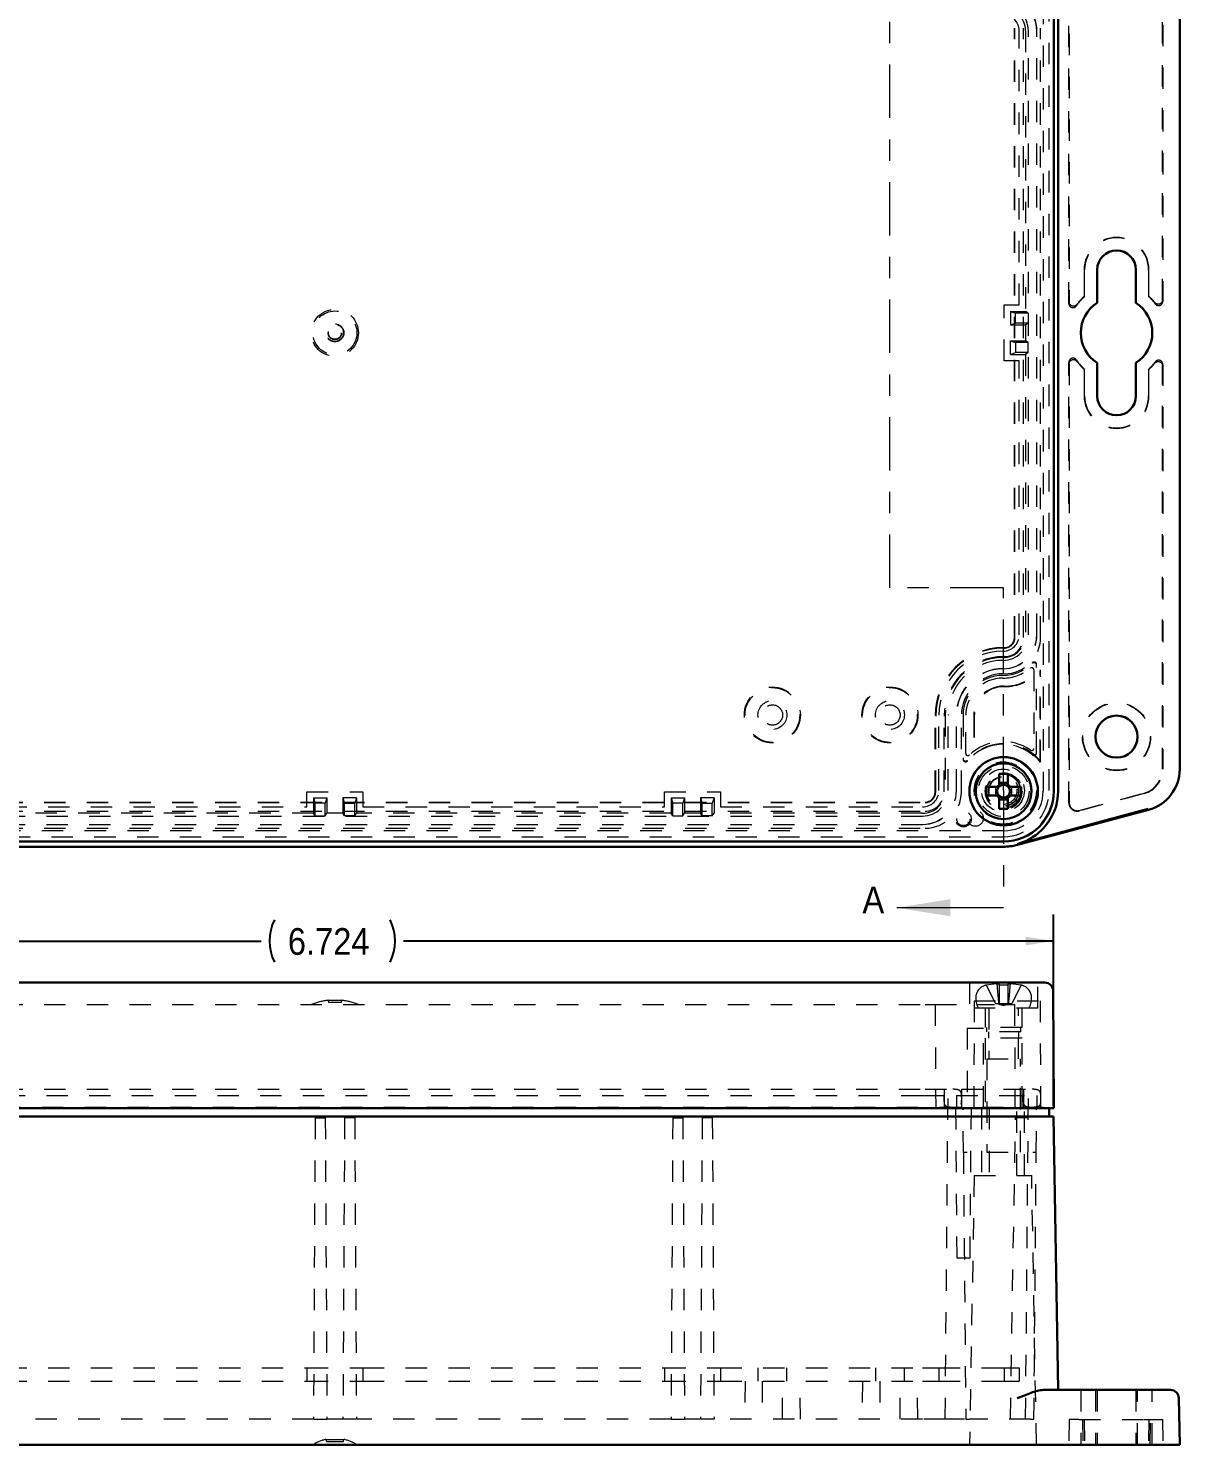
# Model space of a CAD drawing. Header units: inches. Extents: x 0.3 to 21.8, y 0.2 to 16.9.
# Drawn here: x 5.67 to 11.06, y 5.83 to 12.46 of the extents above; entities that cross this region are included whole.
import ezdxf

# ---------------------------------------------------------------- set-up
doc = ezdxf.new("R2010")
doc.units = ezdxf.units.IN
doc.header["$MEASUREMENT"] = 0
for name, pattern in [('SLD-Dashed', [0.075, 0.05, -0.025]), ('SLD-Solid', [0]), ('SLD-Thin-Thick-Chain', [0.4, 0.25, -0.05, 0.05, -0.05])]:
    doc.linetypes.add(name, pattern=pattern)
doc.layers.add('SLD-0', color=7, linetype='SLD-Solid')
doc.styles.add('SLDTEXTSTYLE1', font='GOTHIC.TTF', dxfattribs={"width": 0.913})
doc.dimstyles.new('SLDDIMSTYLE0', dxfattribs={"dimtxt": 0.125, "dimasz": 0.13, "dimexe": 0, "dimexo": 0.0625, "dimgap": 0.03125, "dimtad": 0, "dimtih": 1, "dimtoh": 1, "dimdec": 3, "dimrnd": 1e-09, "dimzin": 12, "dimdsep": 46, "dimtxsty": 'SLDTEXTSTYLE1', "dimsah": 1, "dimcen": 0.09, "dimadec": 0, "dimazin": 3, "dimtfac": 1, "dimtdec": 3, "dimtofl": 0, "dimtmove": 0, "dimatfit": 3, "dimfxl": 0, "dimfrac": 2, "dimtolj": 1, "dimtzin": 12, "dimarcsym": 0})

# ---------------------------------------------------------------- blocks, each defined once
blk = doc.blocks.new('*D14')
at = {"layer": 'SLD-0'}
for p, q in [((3.7437, 7.4176), (3.7437, 8.3144)), ((10.4677, 7.4176), (10.4677, 8.3144)), ((3.7437, 8.1894), (6.7605, 8.1894)), ((10.4677, 8.1894), (7.4261, 8.1894))]:
    blk.add_line(p, q, dxfattribs=at)
for centre, start, end in [((7.0214, 8.1894), 153.43495, 206.56505), ((7.1653, 8.1894), 333.43495, 26.56505)]:
    blk.add_arc(centre, 0.2217, start, end, dxfattribs=at)
for points in [[(3.7437, 8.1894), (3.8737, 8.1694), (3.8737, 8.2094)], [(10.4677, 8.1894), (10.3377, 8.2094), (10.3377, 8.1694)]]:
    blk.add_solid(points, dxfattribs=at)
at = {"layer": 'SLD-0', "insert": (6.8855, 8.2499), "char_height": 0.125, "attachment_point": 1, "style": 'SLDTEXTSTYLE1'}
blk.add_mtext('6.724', dxfattribs=at)

msp = doc.modelspace()

# ---------------------------------------------------------------- linework, layer by layer
at = {"color": 7, "linetype": 'SLD-Dashed', "lineweight": 0}
for p, q in [((10.5395, 11.1739), (10.5395, 13.2352)), ((10.5416, 13.2352), (10.5416, 11.1805)), ((10.4197, 13.1815), (10.4197, 8.8905)), ((10.448, 8.8937), (10.448, 13.1783)), ((10.4677, 8.8937), (10.4677, 13.1783)), ((10.9775, 11.1897), (10.9775, 13.078)), ((10.9795, 13.078), (10.9795, 11.1836)), ((10.2853, 9.6105), (10.2853, 12.4615)), ((10.2877, 9.6105), (10.2877, 12.4615)), ((10.3077, 11.1668), (10.3077, 12.4498)), ((10.3277, 9.6105), (10.3277, 12.4615)), ((10.3374, 12.4498), (10.3374, 11.1366)), ((10.3506, 9.6222), (10.3506, 12.4498)), ((10.3895, 9.6222), (10.3895, 12.4498)), ((10.3901, 9.6222), (10.3901, 12.4498)), ((10.4077, 9.6105), (10.4077, 12.4615)), ((10.6113, 11.3313), (10.6113, 11.2068)), ((10.6134, 11.2059), (10.6134, 11.3313)), ((10.9126, 11.3313), (10.9126, 11.2059)), ((10.9147, 11.2068), (10.9147, 11.3313)), ((10.6113, 11.2068), (10.6134, 11.2059)), ((10.9147, 11.2068), (10.9126, 11.2059)), ((10.2378, 11.1668), (10.3077, 11.1668)), ((10.2378, 10.9051), (10.2378, 11.1668)), ((10.266, 11.1366), (10.2906, 11.1285)), ((10.266, 11.1366), (10.3374, 11.1366)), ((10.266, 11.1366), (10.266, 11.0731)), ((10.266, 11.0731), (10.2906, 11.0813)), ((10.266, 11.0731), (10.3374, 11.0731)), ((10.2906, 11.0813), (10.2906, 11.1285)), ((10.3497, 11.1285), (10.2906, 11.1285)), ((10.3497, 11.0813), (10.2906, 11.0813)), ((10.3497, 11.1285), (10.3374, 11.1366)), ((10.3497, 11.0813), (10.3374, 11.0731)), ((10.3374, 11.0731), (10.3374, 10.9988)), ((10.3497, 11.1285), (10.3497, 11.0813)), ((10.266, 10.9988), (10.2906, 10.9907)), ((10.266, 10.9988), (10.3374, 10.9988)), ((10.266, 10.9353), (10.266, 10.9988)), ((10.266, 10.9353), (10.2906, 10.9435)), ((10.2906, 10.9907), (10.2906, 10.9435)), ((10.3497, 10.9907), (10.2906, 10.9907)), ((10.3497, 10.9435), (10.2906, 10.9435)), ((10.3497, 10.9907), (10.3374, 10.9988)), ((10.3497, 10.9435), (10.3374, 10.9353)), ((10.3497, 10.9435), (10.3497, 10.9907)), ((10.3077, 10.9051), (10.2378, 10.9051)), ((10.266, 10.9353), (10.3374, 10.9353)), ((10.3077, 9.6222), (10.3077, 10.9051)), ((10.3374, 10.9353), (10.3374, 9.6222)), ((10.5395, 8.8368), (10.5395, 10.8981)), ((10.5416, 10.8915), (10.5416, 8.8368)), ((10.9775, 8.994), (10.9775, 10.8823)), ((10.9795, 10.8883), (10.9795, 8.994)), ((10.6113, 10.8652), (10.6134, 10.8661)), ((10.6113, 10.8652), (10.6113, 10.7407)), ((10.6134, 10.7407), (10.6134, 10.8661)), ((10.9147, 10.8652), (10.9126, 10.8661)), ((10.9126, 10.8661), (10.9126, 10.7407)), ((10.9147, 10.7407), (10.9147, 10.8652)), ((10.2347, 9.5629), (10.2377, 9.5629)), ((10.2347, 9.5605), (10.2377, 9.5605)), ((10.2347, 9.5205), (10.2343, 9.5205)), ((10.2347, 9.5205), (10.2377, 9.5205)), ((10.2381, 9.5205), (10.2377, 9.5205)), ((10.389, 9.0695), (10.389, 9.4836)), ((10.2343, 9.4405), (10.2347, 9.4405)), ((10.2347, 9.4405), (10.2377, 9.4405)), ((10.2377, 9.4405), (10.2381, 9.4405)), ((10.3763, 9.4586), (10.3763, 9.0913)), ((10.4052, 9.4521), (10.4077, 9.4585)), ((10.4052, 9.0335), (10.4052, 9.4521)), ((10.4077, 9.0264), (10.4077, 9.4585)), ((10.2377, 9.3825), (10.2347, 9.3825)), ((10.2377, 9.38), (10.2347, 9.38)), ((9.9143, 8.8875), (9.9143, 9.2425)), ((9.9167, 8.8875), (9.9167, 9.2425)), ((9.9317, 8.8937), (9.9317, 9.2462)), ((9.9567, 8.8875), (9.9567, 9.2425)), ((9.9614, 9.2462), (9.9614, 8.8937)), ((9.9746, 8.8937), (9.9746, 9.2462)), ((10.0135, 8.8937), (10.0135, 9.2462)), ((10.0141, 8.8937), (10.0141, 9.2462)), ((10.0367, 8.8875), (10.0367, 9.2425)), ((10.0447, 9.2462), (10.0447, 9.0404)), ((10.0574, 9.0678), (10.0574, 9.2462)), ((10.0947, 9.2425), (10.0947, 9.0602)), ((10.0972, 9.2425), (10.0972, 9.0655)), ((10.0972, 9.0655), (10.0947, 9.0602)), ((10.4052, 9.0335), (10.4077, 9.0264)), ((6.9748, 8.8873), (7.2366, 8.8873)), ((6.9748, 8.8175), (6.9748, 8.8873)), ((7.2366, 8.8873), (7.2366, 8.8175)), ((8.6481, 8.8175), (8.6481, 8.8873)), ((8.6481, 8.8873), (8.9098, 8.8873)), ((8.9098, 8.8873), (8.9098, 8.8175)), ((10.196, 8.9108), (10.196, 8.8702)), ((10.255, 8.9243), (10.255, 8.9292)), ((10.2734, 8.8702), (10.2734, 8.9108)), ((4.3447, 8.8399), (9.8667, 8.8399)), ((4.3447, 8.8375), (9.8667, 8.8375)), ((5.5634, 8.8175), (6.9748, 8.8175)), ((7.0051, 8.8592), (7.0132, 8.8346)), ((7.0051, 8.8592), (7.0686, 8.8592)), ((7.0051, 8.8592), (7.0051, 8.7878)), ((7.0604, 8.8346), (7.0132, 8.8346)), ((7.0132, 8.7755), (7.0132, 8.8346)), ((7.0686, 8.8592), (7.0604, 8.8346)), ((7.0604, 8.7755), (7.0604, 8.8346)), ((7.0686, 8.8592), (7.0686, 8.7878)), ((7.1429, 8.8592), (7.151, 8.8346)), ((7.2064, 8.8592), (7.1429, 8.8592)), ((7.1429, 8.8592), (7.1429, 8.7878)), ((7.151, 8.7755), (7.151, 8.8346)), ((7.151, 8.8346), (7.1982, 8.8346)), ((7.2064, 8.8592), (7.1982, 8.8346)), ((7.1982, 8.7755), (7.1982, 8.8346)), ((7.2064, 8.8592), (7.2064, 8.7878)), ((7.2366, 8.8175), (8.6481, 8.8175)), ((8.6783, 8.8592), (8.6864, 8.8346)), ((8.6783, 8.8592), (8.7418, 8.8592)), ((8.6783, 8.8592), (8.6783, 8.7878)), ((8.7337, 8.8346), (8.6864, 8.8346)), ((8.6864, 8.7755), (8.6864, 8.8346)), ((8.7418, 8.8592), (8.7337, 8.8346)), ((8.7337, 8.7755), (8.7337, 8.8346)), ((8.7418, 8.8592), (8.7418, 8.7878)), ((8.8161, 8.8592), (8.8161, 8.7878)), ((8.8161, 8.8592), (8.8242, 8.8346)), ((8.8796, 8.8592), (8.8161, 8.8592)), ((8.8242, 8.7755), (8.8242, 8.8346)), ((8.8242, 8.8346), (8.8715, 8.8346)), ((8.8796, 8.8592), (8.8715, 8.8346)), ((8.8715, 8.7755), (8.8715, 8.8346)), ((8.8796, 8.8592), (8.8796, 8.7878)), ((8.9098, 8.8175), (9.8555, 8.8175)), ((10.2144, 8.8567), (10.2144, 8.8518)), ((10.5885, 8.8007), (10.8914, 8.8819)), ((10.892, 8.8799), (10.5891, 8.7987)), ((4.3447, 8.7975), (9.8667, 8.7975)), ((4.3559, 8.7746), (9.8555, 8.7746)), ((7.0051, 8.7878), (5.5331, 8.7878)), ((7.0132, 8.7755), (7.0051, 8.7878)), ((7.0132, 8.7755), (7.0604, 8.7755)), ((7.0604, 8.7755), (7.0686, 8.7878)), ((7.1429, 8.7878), (7.0686, 8.7878)), ((7.151, 8.7755), (7.1429, 8.7878)), ((7.1982, 8.7755), (7.151, 8.7755)), ((7.1982, 8.7755), (7.2064, 8.7878)), ((8.6783, 8.7878), (7.2064, 8.7878)), ((8.6864, 8.7755), (8.6783, 8.7878)), ((8.6864, 8.7755), (8.7337, 8.7755)), ((8.7337, 8.7755), (8.7418, 8.7878)), ((8.8161, 8.7878), (8.7418, 8.7878)), ((8.8242, 8.7755), (8.8161, 8.7878)), ((8.8715, 8.7755), (8.8242, 8.7755)), ((8.8715, 8.7755), (8.8796, 8.7878)), ((9.8555, 8.7878), (8.8796, 8.7878)), ((10.2347, 8.7055), (3.9767, 8.7055)), ((4.3447, 8.7175), (9.8667, 8.7175)), ((4.3559, 8.7357), (9.8555, 8.7357)), ((4.3559, 8.7351), (9.8555, 8.7351)), ((3.9799, 8.6772), (10.2315, 8.6772)), ((3.9799, 8.6575), (10.2315, 8.6575)), ((10.0747, 7.9949), (10.0747, 7.8749)), ((10.201, 7.9891), (10.1533, 7.9827)), ((10.1533, 7.9827), (10.196, 7.897)), ((10.201, 7.9891), (10.2144, 7.9891)), ((10.2144, 7.9827), (10.2144, 7.9891)), ((10.255, 7.9827), (10.2144, 7.9827)), ((10.2144, 7.9827), (10.2144, 7.897)), ((10.255, 7.9891), (10.255, 7.9827)), ((10.255, 7.9891), (10.2685, 7.9891)), ((10.255, 7.9827), (10.255, 7.897)), ((10.3162, 7.9827), (10.2685, 7.9891)), ((10.3162, 7.9827), (10.2734, 7.897)), ((10.3947, 7.8749), (10.3947, 7.9949)), ((4.3447, 7.8919), (9.8667, 7.8919)), ((7.1375, 7.9119), (7.0739, 7.9119)), ((7.0739, 7.9119), (7.0757, 7.9019)), ((7.1357, 7.9019), (7.0757, 7.9019)), ((7.1357, 7.9019), (7.1375, 7.9119)), ((9.8667, 7.8919), (9.9143, 7.8919)), ((9.9143, 7.8919), (9.9167, 7.4109)), ((9.9143, 7.8919), (10.1919, 7.8919)), ((10.0972, 7.9099), (10.0947, 7.4109)), ((10.0972, 7.9099), (10.4052, 7.9099)), ((10.196, 7.897), (10.2126, 7.897)), ((10.2047, 7.897), (10.2347, 7.8872)), ((10.2144, 7.897), (10.255, 7.897)), ((10.2166, 7.8919), (10.2347, 7.8919)), ((10.2347, 7.8872), (10.2647, 7.897)), ((10.2347, 7.8919), (10.2377, 7.8919)), ((10.2377, 7.8919), (10.2853, 7.8919)), ((10.2568, 7.897), (10.2734, 7.897)), ((10.2853, 7.8919), (10.2877, 7.4109)), ((10.4052, 7.9099), (10.4077, 7.4109)), ((10.3947, 7.8749), (10.0747, 7.8749)), ((10.1487, 7.8749), (10.1487, 7.7849)), ((10.1658, 7.8749), (10.1658, 7.6387)), ((10.3036, 7.6387), (10.3036, 7.8749)), ((10.3207, 7.7849), (10.3207, 7.8749)), ((10.0647, 7.7819), (10.1397, 7.7819)), ((10.0647, 7.7819), (10.0647, 7.4109)), ((10.1397, 7.4109), (10.1397, 7.7819)), ((10.3207, 7.7849), (10.1487, 7.7849)), ((10.1547, 7.7849), (10.1547, 7.7649)), ((10.3147, 7.7649), (10.1547, 7.7649)), ((10.1637, 7.7649), (10.1637, 7.7349)), ((10.3057, 7.7349), (10.3057, 7.7649)), ((10.3147, 7.7649), (10.3147, 7.7849)), ((10.3207, 7.7349), (10.1487, 7.7349)), ((10.1487, 7.7349), (10.1487, 7.4109)), ((10.3207, 7.4109), (10.3207, 7.7349)), ((10.156, 7.6387), (10.3135, 7.6387)), ((10.156, 7.6387), (10.156, 7.2017)), ((10.3135, 7.2017), (10.3135, 7.6387)), ((4.3447, 7.4969), (9.8667, 7.4969)), ((9.8667, 7.4969), (10.0367, 7.4969)), ((9.9567, 7.4969), (9.9567, 7.4109)), ((10.0367, 7.4969), (10.0367, 7.4109)), ((10.0367, 7.4969), (10.2347, 7.4969)), ((10.2347, 7.4969), (10.2377, 7.4969)), ((10.2377, 7.4969), (10.4077, 7.4969)), ((10.3277, 7.4969), (10.3277, 7.4109)), ((10.4077, 7.4969), (10.4077, 7.4109)), ((4.3559, 7.466), (9.8555, 7.466)), ((9.8555, 7.466), (10.0135, 7.466)), ((9.9614, 5.9521), (9.9746, 7.466)), ((10.0135, 7.466), (10.0141, 7.4069)), ((10.0135, 7.466), (10.2315, 7.466)), ((10.2315, 7.466), (10.3895, 7.466)), ((10.3374, 5.9521), (10.3506, 7.466)), ((10.3895, 7.466), (10.3901, 7.4069)), ((10.2347, 7.4109), (3.9767, 7.4109)), ((7.0132, 7.3617), (7.0051, 5.9521)), ((7.0132, 7.3617), (7.0604, 7.3617)), ((7.0604, 7.3617), (7.0686, 5.9521)), ((7.151, 7.3617), (7.1429, 5.9521)), ((7.1982, 7.3617), (7.151, 7.3617)), ((7.1982, 7.3617), (7.2064, 5.9521)), ((8.6864, 7.3617), (8.6783, 5.9521)), ((8.6864, 7.3617), (8.7337, 7.3617)), ((8.7337, 7.3617), (8.7418, 5.9521)), ((8.8242, 7.3617), (8.8161, 5.9521)), ((8.8715, 7.3617), (8.8242, 7.3617)), ((8.8715, 7.3617), (8.8796, 5.9521)), ((10.0095, 7.4069), (10.0156, 6.7069)), ((10.0465, 7.1994), (10.0447, 7.4069)), ((10.0774, 6.7069), (10.0835, 7.4069)), ((10.1315, 7.4069), (10.1315, 7.0919)), ((10.1315, 7.4069), (10.1315, 7.0919)), ((10.1665, 7.4069), (10.1665, 7.0919)), ((10.4197, 7.4109), (10.2347, 7.4109)), ((10.266, 5.9521), (10.2906, 7.3617)), ((10.3497, 7.3617), (10.2906, 7.3617)), ((10.2965, 7.0919), (10.2965, 7.4069)), ((10.3315, 7.0919), (10.3315, 7.4069)), ((10.3315, 7.0919), (10.3315, 7.4069)), ((10.3872, 7.1994), (10.389, 7.4069)), ((10.4197, 7.4109), (10.4197, 7.4069)), ((10.156, 7.2017), (10.3135, 7.2017)), ((10.097, 7.0919), (10.075, 5.8321)), ((10.097, 7.0919), (10.366, 7.0919)), ((10.388, 5.8321), (10.366, 7.0919)), ((10.0156, 6.7069), (10.0774, 6.7069)), ((5.5634, 6.1916), (6.9748, 6.1916)), ((6.9748, 6.1916), (6.9748, 6.1291)), ((6.9748, 6.1916), (7.2366, 6.1916)), ((7.2366, 6.1916), (7.2366, 6.1291)), ((7.2366, 6.1916), (8.6481, 6.1916)), ((8.6481, 6.1916), (8.6481, 6.1291)), ((8.6481, 6.1916), (8.9098, 6.1916)), ((8.9098, 6.1916), (8.9098, 6.1291)), ((8.9098, 6.1916), (9.8555, 6.1916)), ((9.0852, 6.1916), (9.0852, 6.1291)), ((9.2202, 6.1291), (9.2202, 6.1916)), ((9.6352, 6.1916), (9.6352, 6.1291)), ((9.7702, 6.1291), (9.7702, 6.1916)), ((9.8555, 6.1916), (9.9317, 6.1916)), ((9.9317, 6.1916), (9.9317, 6.1291)), ((9.9317, 6.1916), (10.2315, 6.1916)), ((10.2315, 6.1916), (10.3077, 6.1916)), ((10.2378, 6.1916), (10.2378, 6.1291)), ((10.3077, 6.1916), (10.3077, 6.1291)), ((5.5634, 6.1291), (6.9748, 6.1291)), ((6.9748, 6.1291), (7.2366, 6.1291)), ((7.2366, 6.1291), (8.6481, 6.1291)), ((8.6481, 6.1291), (8.9098, 6.1291)), ((8.9098, 6.1291), (9.8555, 6.1291)), ((9.0248, 6.1291), (9.0217, 5.9521)), ((9.1052, 6.1291), (9.1052, 5.9521)), ((9.2002, 5.9521), (9.2002, 6.1291)), ((9.2838, 5.9521), (9.2807, 6.1291)), ((9.5748, 6.1291), (9.5717, 5.9521)), ((9.6552, 6.1291), (9.6552, 5.9521)), ((9.7502, 5.9521), (9.7502, 6.1291)), ((9.8338, 5.9521), (9.8307, 6.1291)), ((9.8555, 6.1291), (9.9317, 6.1291)), ((9.9317, 6.1291), (10.2315, 6.1291)), ((10.2315, 6.1291), (10.3077, 6.1291)), ((10.5957, 6.0881), (10.5957, 5.8321)), ((10.6646, 6.0881), (10.6646, 5.8321)), ((10.6724, 6.0881), (10.6724, 5.8321)), ((10.8535, 6.0881), (10.8535, 5.8321)), ((10.8614, 5.8321), (10.8614, 6.0881)), ((10.9303, 5.8321), (10.9303, 6.0881)), ((7.0051, 5.9521), (5.5331, 5.9521)), ((7.0051, 5.9521), (7.0686, 5.9521)), ((7.1429, 5.9521), (7.0686, 5.9521)), ((7.2064, 5.9521), (7.1429, 5.9521)), ((8.6783, 5.9521), (7.2064, 5.9521)), ((8.6783, 5.9521), (8.7418, 5.9521)), ((8.8161, 5.9521), (8.7418, 5.9521)), ((8.8796, 5.9521), (8.8161, 5.9521)), ((9.8555, 5.9521), (8.8796, 5.9521)), ((9.9614, 5.9521), (9.8555, 5.9521)), ((10.0516, 5.9521), (9.9614, 5.9521)), ((10.3606, 5.9521), (10.0743, 5.9521)), ((10.5416, 5.9503), (10.5395, 5.8321)), ((10.5885, 5.9503), (10.5416, 5.9503)), ((10.5885, 5.9503), (10.8914, 5.9503)), ((10.6034, 5.9503), (10.6055, 5.8321)), ((10.6113, 5.9503), (10.6134, 5.8321)), ((10.8914, 5.9503), (10.9775, 5.9503)), ((10.9147, 5.9503), (10.9126, 5.8321)), ((10.9205, 5.8321), (10.9225, 5.9503)), ((10.9775, 5.9503), (10.9795, 5.8321)), ((7.0639, 5.857), (7.1475, 5.857)), ((7.0639, 5.857), (7.0657, 5.847)), ((7.0657, 5.847), (7.1457, 5.847)), ((7.1457, 5.847), (7.1475, 5.857))]:
    msp.add_line(p, q, dxfattribs=at)
at = {"color": 7, "linetype": 'SLD-Solid', "lineweight": 30}
for p, q in [((10.4697, 8.8905), (10.4697, 13.1815)), ((10.49, 8.8937), (10.49, 13.1783)), ((11.0583, 13.078), (11.0583, 8.994)), ((10.6724, 11.3313), (10.6724, 11.1767)), ((10.8535, 11.1767), (10.8535, 11.3313)), ((10.6724, 10.8953), (10.6724, 10.7407)), ((10.8535, 10.7407), (10.8535, 10.8953)), ((10.2144, 8.9719), (10.255, 8.9719)), ((10.2144, 8.9242), (10.2144, 8.9719)), ((10.255, 8.9719), (10.255, 8.9242)), ((10.1533, 8.9108), (10.201, 8.9108)), ((10.1533, 8.8702), (10.1533, 8.9108)), ((10.2044, 8.9108), (10.201, 8.9108)), ((10.255, 8.9292), (10.2144, 8.9292)), ((10.2144, 8.9242), (10.2144, 8.9208)), ((10.255, 8.9208), (10.255, 8.9242)), ((10.2685, 8.9108), (10.265, 8.9108)), ((10.2685, 8.9108), (10.3162, 8.9108)), ((10.3162, 8.9108), (10.3162, 8.8702)), ((10.201, 8.8702), (10.1533, 8.8702)), ((10.201, 8.8702), (10.2044, 8.8702)), ((10.2144, 8.8602), (10.2144, 8.8567)), ((10.2144, 8.809), (10.2144, 8.8567)), ((10.2144, 8.8518), (10.255, 8.8518)), ((10.255, 8.8567), (10.255, 8.8602)), ((10.255, 8.8567), (10.255, 8.809)), ((10.265, 8.8702), (10.2685, 8.8702)), ((10.3162, 8.8702), (10.2685, 8.8702)), ((10.255, 8.809), (10.2144, 8.809)), ((10.9114, 8.8075), (10.2986, 8.6433)), ((10.9124, 8.8038), (10.2996, 8.6396)), ((3.9767, 8.6555), (10.2347, 8.6555)), ((3.9799, 8.6307), (10.2315, 8.6307)), ((3.9767, 7.9949), (10.2347, 7.9949)), ((10.2347, 7.9949), (10.4269, 7.9949)), ((10.4669, 7.9552), (10.4697, 7.4069)), ((3.9767, 7.4069), (10.2347, 7.4069)), ((3.9799, 7.3676), (10.2315, 7.3676)), ((10.2315, 7.3676), (10.4677, 7.3676)), ((10.2347, 7.4069), (10.4697, 7.4069)), ((10.448, 7.4069), (10.448, 7.3676)), ((10.49, 6.0881), (10.4677, 7.3676)), ((10.4198, 6.0881), (10.9012, 6.0881)), ((10.9012, 6.0881), (11.0151, 6.0881)), ((11.0545, 6.0494), (11.0583, 5.8321)), ((3.9799, 5.8321), (10.2315, 5.8321)), ((10.2315, 5.8321), (10.2996, 5.8321)), ((10.9124, 5.8321), (10.2996, 5.8321)), ((11.0583, 5.8321), (10.9124, 5.8321))]:
    msp.add_line(p, q, dxfattribs=at)
at = {"color": 7, "linetype": 'SLD-Thin-Thick-Chain', "lineweight": 0}
for p, q in [((9.7027, 9.8419), (9.7027, 12.8245)), ((10.2347, 9.8419), (9.7027, 9.8419)), ((10.2347, 8.8945), (10.2347, 9.8419)), ((10.2347, 8.8945), (10.2347, 8.3453))]:
    msp.add_line(p, q, dxfattribs=at)
at = {"color": 7, "linetype": 'SLD-Solid', "lineweight": 0}
msp.add_line((10.2347, 8.3453), (9.7347, 8.3453), dxfattribs=at)
at = {"color": 7, "linetype": 'SLD-Dashed', "lineweight": 0}
for centre, radius in [((7.1057, 11.036), 0.11), ((7.1057, 11.036), 0.1025), ((7.1057, 11.036), 0.0418), ((7.1057, 11.036), 0.04), ((7.1057, 11.036), 0.0318), ((7.1057, 11.036), 0.03), ((9.1527, 9.2475), 0.131), ((9.1527, 9.2475), 0.128), ((9.7027, 9.2475), 0.131), ((9.7027, 9.2475), 0.128), ((9.1527, 9.2475), 0.0675), ((9.1527, 9.2475), 0.0475), ((9.7027, 9.2475), 0.0675), ((9.7027, 9.2475), 0.0475), ((10.763, 9.1462), 0.1595), ((10.763, 9.1462), 0.1575), ((10.2315, 8.8937), 0.1565), ((10.2315, 8.8937), 0.1345), ((10.2347, 8.8905), 0.1187), ((10.2315, 8.8937), 0.1), ((10.2347, 8.8905), 0.086), ((10.2347, 8.8905), 0.08), ((10.2347, 8.8905), 0.0787), ((10.2347, 8.8905), 0.071), ((10.2347, 8.8905), 0.0689), ((10.2315, 8.8937), 0.065), ((10.0465, 8.7605), 0.037), ((10.0465, 8.7605), 0.0309), ((10.1022, 8.764), 0.0375)]:
    msp.add_circle(centre, radius, dxfattribs=at)
at = {"color": 7, "linetype": 'SLD-Solid', "lineweight": 30}
for centre, radius in [((10.763, 9.1462), 0.0984), ((10.2347, 8.8905), 0.16), ((10.2347, 8.8905), 0.1305)]:
    msp.add_circle(centre, radius, dxfattribs=at)
at = {"color": 7, "linetype": 'SLD-Dashed', "lineweight": 0}
for centre, radius, start, end in [((10.2315, 12.4498), 0.1586, 0, 90), ((10.2315, 12.4498), 0.158, 0, 90), ((10.2315, 12.4498), 0.1191, 0, 90), ((10.2315, 12.4498), 0.1059, 0, 90), ((10.2315, 12.4498), 0.0762, 0, 90), ((10.763, 11.3313), 0.1517, 0, 180), ((10.763, 11.3313), 0.1496, 0, 180), ((10.763, 11.036), 0.2264, 131.36622, 145.91246), ((10.763, 11.036), 0.2284, 131.6003, 144.3893), ((10.763, 11.036), 0.2264, 36.8678, 48.63378), ((10.763, 11.036), 0.2284, 38.27324, 48.3997), ((10.763, 11.036), 0.2264, 214.08754, 228.63378), ((10.763, 11.036), 0.2284, 215.6107, 228.3997), ((10.763, 11.036), 0.2264, 311.36622, 323.1322), ((10.763, 11.036), 0.2284, 311.6003, 321.72676), ((10.763, 10.7407), 0.1517, 180, 0), ((10.763, 10.7407), 0.1496, 180, 0), ((10.2315, 9.6222), 0.0762, 270, 0), ((10.2315, 9.6222), 0.1191, 270, 0), ((10.2315, 9.6222), 0.1059, 270, 0), ((10.2315, 9.6222), 0.158, 270, 0), ((10.2315, 9.6222), 0.1586, 270, 0), ((10.2347, 9.2425), 0.3204, 90, 180), ((10.2347, 9.2425), 0.318, 90, 180), ((10.2377, 9.6105), 0.0476, 270, 0), ((10.2377, 9.6105), 0.09, 270, 0), ((10.2377, 9.6105), 0.17, 270, 0), ((10.2377, 9.6105), 0.05, 270, 0), ((10.2315, 9.2462), 0.2998, 90, 180), ((10.2347, 9.2425), 0.278, 90, 180), ((10.2315, 9.2462), 0.2701, 90, 180), ((10.2315, 9.2462), 0.2569, 90, 180), ((10.2315, 9.6222), 0.1892, 270, 316.43636), ((10.3772, 9.4836), 0.0118, 0, 136.43636), ((10.2315, 9.2462), 0.218, 90, 180), ((10.2315, 9.2462), 0.2174, 90, 180), ((10.2347, 9.2425), 0.198, 90, 180), ((10.2315, 9.2462), 0.1868, 90, 180), ((10.2315, 9.2462), 0.1741, 90, 180), ((10.2315, 9.6222), 0.2019, 270, 309.49639), ((10.2377, 9.6105), 0.228, 270, 318.21187), ((10.2377, 9.6105), 0.2305, 270, 316.59283), ((10.2347, 9.2425), 0.14, 90, 180), ((10.2347, 9.2425), 0.1375, 90, 180), ((10.2315, 8.8937), 0.2165, 50.36229, 140.01756), ((10.2315, 8.8937), 0.2292, 55.70813, 133.30496), ((10.2347, 8.8905), 0.22, 38.15303, 129.5212), ((10.2347, 8.8905), 0.2225, 39.9961, 128.15498), ((10.0565, 9.0404), 0.0118, 180, 320.01756), ((10.3772, 9.0695), 0.0118, 230.36229, 0), ((10.8614, 8.994), 0.116, 285, 0), ((10.8614, 8.994), 0.1181, 285, 0), ((9.8555, 8.8937), 0.0762, 270, 0), ((9.8555, 8.8937), 0.158, 270, 0), ((9.8555, 8.8937), 0.1586, 270, 0), ((9.8555, 8.8937), 0.1191, 270, 0), ((9.8555, 8.8937), 0.1059, 270, 0), ((9.8667, 8.8875), 0.0476, 270, 0), ((9.8667, 8.8875), 0.09, 270, 0), ((9.8667, 8.8875), 0.17, 270, 0), ((9.8667, 8.8875), 0.05, 270, 0), ((10.2315, 8.8937), 0.2165, 270, 0), ((10.2315, 8.8937), 0.2362, 270, 0), ((10.2347, 8.8905), 0.185, 270, 0), ((10.5789, 8.8368), 0.0394, 180, 285), ((10.5789, 8.8368), 0.0373, 180, 285), ((10.1633, 7.9247), 0.0591, 109.02617, 180), ((10.1953, 7.8316), 0.1575, 105.56925, 109.02617), ((10.2741, 7.8316), 0.1575, 70.97383, 74.44513), ((10.3062, 7.9247), 0.0591, 0, 70.97383), ((7.1057, 7.6247), 0.289, 96.30937, 112.36998), ((7.1057, 7.6247), 0.289, 67.63002, 83.69063), ((10.2148, 7.9247), 0.1106, 180, 206.715), ((10.2546, 7.9247), 0.1106, 333.285, 0), ((7.1057, 5.6682), 0.1933, 102.47521, 122.01714), ((7.1057, 5.6682), 0.1933, 57.98286, 77.52479)]:
    msp.add_arc(centre, radius, start, end, dxfattribs=at)
at = {"color": 7, "linetype": 'SLD-Solid', "lineweight": 30}
for centre, radius, start, end in [((10.763, 11.3313), 0.0906, 0, 180), ((10.763, 11.036), 0.1673, 122.76376, 237.23624), ((10.763, 11.036), 0.1673, 302.76376, 57.23624), ((10.763, 10.7407), 0.0906, 180, 0), ((10.8614, 8.994), 0.1969, 285, 0), ((10.2347, 8.8905), 0.0365, 123.79034, 146.20966), ((10.2347, 8.8905), 0.03, 137.50515, 222.49485), ((10.2347, 8.8905), 0.03, 132.49485, 137.50515), ((10.2347, 8.8905), 0.03, 47.50515, 132.49485), ((10.2347, 8.8905), 0.235, 270, 0), ((10.2347, 8.8905), 0.0365, 33.79034, 56.20966), ((10.2347, 8.8905), 0.03, 42.49485, 47.50515), ((10.2347, 8.8905), 0.03, 317.50515, 42.49485), ((10.2315, 8.8937), 0.2586, 316.74862, 0), ((10.2347, 8.8905), 0.0365, 213.79034, 236.20966), ((10.2347, 8.8905), 0.03, 222.49485, 227.50515), ((10.2347, 8.8905), 0.03, 227.50515, 312.49485), ((10.2347, 8.8905), 0.0365, 303.79034, 326.20966), ((10.2347, 8.8905), 0.03, 312.49485, 317.50515), ((10.2315, 8.8937), 0.263, 270, 285), ((10.4269, 7.9549), 0.04, 0.29, 90), ((11.0151, 6.0487), 0.0394, 1, 90)]:
    msp.add_arc(centre, radius, start, end, dxfattribs=at)
at = {"color": 7, "linetype": 'SLD-Dashed', "lineweight": 0}
for points, knots in [([(10.5395, 11.1739), (10.5395, 11.1697), (10.5409, 11.1656), (10.5459, 11.1588), (10.5494, 11.1563), (10.5574, 11.1538), (10.5618, 11.1539), (10.5697, 11.1567), (10.5731, 11.1594), (10.5755, 11.1629)], [0, 0, 0, 0, 0.25, 0.25, 0.5, 0.5, 0.75, 0.75, 1, 1, 1, 1]), ([(10.5773, 11.169), (10.5748, 11.1656), (10.5714, 11.1631), (10.5635, 11.1605), (10.5592, 11.1604), (10.5513, 11.163), (10.5478, 11.1655), (10.5429, 11.1722), (10.5416, 11.1763), (10.5416, 11.1805)], [0, 0, 0, 0, 0.25, 0.25, 0.5, 0.5, 0.75, 0.75, 1, 1, 1, 1]), ([(10.9775, 11.1897), (10.9775, 11.1856), (10.9762, 11.1816), (10.9715, 11.1749), (10.9681, 11.1724), (10.9604, 11.1697), (10.9561, 11.1696), (10.9484, 11.1719), (10.9449, 11.1743), (10.9423, 11.1775)], [0, 0, 0, 0, 0.25, 0.25, 0.5, 0.5, 0.75, 0.75, 1, 1, 1, 1]), ([(10.9441, 11.1718), (10.9466, 11.1685), (10.95, 11.166), (10.9579, 11.1636), (10.9622, 11.1636), (10.9699, 11.1662), (10.9734, 11.1688), (10.9782, 11.1754), (10.9795, 11.1795), (10.9795, 11.1836)], [0, 0, 0, 0, 0.25, 0.25, 0.5, 0.5, 0.75, 0.75, 1, 1, 1, 1]), ([(10.5755, 10.9091), (10.5731, 10.9126), (10.5697, 10.9152), (10.5618, 10.918), (10.5574, 10.9181), (10.5495, 10.9157), (10.5459, 10.9131), (10.5409, 10.9065), (10.5395, 10.9023), (10.5395, 10.8981)], [0, 0, 0, 0, 0.25, 0.25, 0.5, 0.5, 0.75, 0.75, 1, 1, 1, 1]), ([(10.5416, 10.8915), (10.5416, 10.8957), (10.5429, 10.8997), (10.5478, 10.9064), (10.5513, 10.909), (10.5592, 10.9115), (10.5635, 10.9115), (10.5713, 10.9089), (10.5748, 10.9064), (10.5773, 10.903)], [0, 0, 0, 0, 0.25, 0.25, 0.5, 0.5, 0.75, 0.75, 1, 1, 1, 1]), ([(10.9423, 10.8945), (10.9449, 10.8977), (10.9483, 10.9), (10.9561, 10.9023), (10.9604, 10.9022), (10.968, 10.8996), (10.9715, 10.897), (10.9762, 10.8904), (10.9775, 10.8864), (10.9775, 10.8823)], [0, 0, 0, 0, 0.25, 0.25, 0.5, 0.5, 0.75, 0.75, 1, 1, 1, 1]), ([(10.9795, 10.8883), (10.9795, 10.8925), (10.9782, 10.8965), (10.9734, 10.9032), (10.97, 10.9057), (10.9622, 10.9083), (10.9579, 10.9084), (10.9501, 10.9059), (10.9466, 10.9035), (10.9441, 10.9002)], [0, 0, 0, 0, 0.25, 0.25, 0.5, 0.5, 0.75, 0.75, 1, 1, 1, 1]), ([(10.3699, 9.4905), (10.3713, 9.4919), (10.3731, 9.493), (10.3769, 9.4938), (10.379, 9.4936), (10.3827, 9.4922), (10.3843, 9.4909), (10.3865, 9.4876), (10.3872, 9.4856), (10.3872, 9.4836)], [0, 0, 0, 0, 0.25, 0.25, 0.5, 0.5, 0.75, 0.75, 1, 1, 1, 1]), ([(10.3763, 9.4586), (10.3763, 9.4605), (10.3757, 9.4624), (10.3737, 9.4656), (10.3722, 9.4669), (10.3688, 9.4685), (10.3669, 9.4688), (10.3632, 9.4683), (10.3614, 9.4676), (10.3599, 9.4663)], [0, 0, 0, 0, 0.25, 0.25, 0.5, 0.5, 0.75, 0.75, 1, 1, 1, 1]), ([(10.3606, 9.0831), (10.3637, 9.081), (10.3678, 9.0808), (10.3741, 9.0842), (10.3763, 9.0877), (10.3763, 9.0913)], [0, 0, 0, 0, 0.5, 0.5, 1, 1, 1, 1]), ([(10.0642, 9.034), (10.0629, 9.0324), (10.0611, 9.0313), (10.0572, 9.0302), (10.055, 9.0303), (10.0512, 9.0317), (10.0495, 9.033), (10.0472, 9.0364), (10.0465, 9.0384), (10.0465, 9.0404)], [0, 0, 0, 0, 0.25, 0.25, 0.5, 0.5, 0.75, 0.75, 1, 1, 1, 1]), ([(10.0574, 9.0678), (10.0574, 9.0658), (10.058, 9.0639), (10.0601, 9.0607), (10.0617, 9.0594), (10.0652, 9.0578), (10.0672, 9.0576), (10.0711, 9.0583), (10.0728, 9.0592), (10.0743, 9.0605)], [0, 0, 0, 0, 0.25, 0.25, 0.5, 0.5, 0.75, 0.75, 1, 1, 1, 1]), ([(10.3872, 9.0695), (10.3872, 9.0677), (10.3866, 9.0658), (10.3846, 9.0626), (10.3831, 9.0613), (10.378, 9.0589), (10.3737, 9.0594), (10.3708, 9.0618)], [0, 0, 0, 0, 0.25, 0.25, 0.5, 0.5, 1, 1, 1, 1]), ([(10.2126, 7.897), (10.2109, 7.9156), (10.208, 7.9463), (10.2054, 7.977), (10.2044, 7.9891)], [0, 0, 0, 0, 0.606637, 1, 1, 1, 1]), ([(10.265, 7.9891), (10.2631, 7.9665), (10.2605, 7.9358), (10.2576, 7.9051), (10.2568, 7.897)], [0, 0, 0, 0, 0.73688, 1, 1, 1, 1]), ([(9.9967, 7.4109), (9.9885, 7.4109), (9.9782, 7.4108), (9.9668, 7.4147), (9.9618, 7.4188), (9.9586, 7.4255), (9.9568, 7.4375), (9.9567, 7.4553), (9.9567, 7.4725), (9.9602, 7.4844), (9.9638, 7.49), (9.9699, 7.4941), (9.9812, 7.4968), (9.9904, 7.4969), (9.9967, 7.4969)], [0, 0, 0, 0, 0.169296, 0.212666, 0.250069, 0.299944, 0.363458, 0.5033, 0.672674, 0.719152, 0.759013, 0.808927, 0.868791, 1, 1, 1, 1]), ([(9.9967, 7.4969), (10.0044, 7.497), (10.0142, 7.497), (10.0252, 7.4931), (10.0304, 7.4892), (10.0341, 7.4825), (10.0366, 7.4705), (10.0368, 7.4526), (10.0368, 7.4355), (10.034, 7.4236), (10.0313, 7.4186), (10.0274, 7.4153), (10.0226, 7.4132), (10.0123, 7.411), (10.0035, 7.411), (9.9967, 7.4109)], [0, 0, 0, 0, 0.158398, 0.20204, 0.24086, 0.292406, 0.356608, 0.496488, 0.665585, 0.711245, 0.749689, 0.781241, 0.816382, 0.858713, 1, 1, 1, 1]), ([(10.3677, 7.4109), (10.3595, 7.4109), (10.3492, 7.4108), (10.3378, 7.4147), (10.3328, 7.4188), (10.3296, 7.4255), (10.3278, 7.4375), (10.3277, 7.4553), (10.3277, 7.4725), (10.3312, 7.4844), (10.3348, 7.49), (10.3409, 7.4941), (10.3522, 7.4968), (10.3614, 7.4969), (10.3677, 7.4969)], [0, 0, 0, 0, 0.169294, 0.212666, 0.250069, 0.299943, 0.363458, 0.5033, 0.672674, 0.719151, 0.759013, 0.808927, 0.868791, 1, 1, 1, 1]), ([(10.3677, 7.4969), (10.3754, 7.497), (10.3852, 7.497), (10.3962, 7.4931), (10.4014, 7.4892), (10.4051, 7.4825), (10.4073, 7.4719), (10.4074, 7.4637), (10.4075, 7.4585)], [0, 0, 0, 0, 0.340616, 0.434456, 0.517936, 0.628775, 0.766834, 1, 1, 1, 1]), ([(10.4075, 7.4504), (10.4075, 7.4435), (10.4076, 7.4343), (10.405, 7.4236), (10.4023, 7.4186), (10.3984, 7.4153), (10.3936, 7.4132), (10.3833, 7.411), (10.3745, 7.411), (10.3677, 7.4109)], [0, 0, 0, 0, 0.301456, 0.3968317, 0.4771359, 0.5430472, 0.6164514, 0.7048743, 1, 1, 1, 1]), ([(10.0642, 7.1994), (10.0629, 7.1994), (10.0611, 7.1993), (10.0572, 7.1993), (10.055, 7.1993), (10.0512, 7.1993), (10.0495, 7.1993), (10.0472, 7.1993), (10.0465, 7.1994), (10.0465, 7.1994)], [0, 0, 0, 0, 0.25, 0.25, 0.5, 0.5, 0.75, 0.75, 1, 1, 1, 1]), ([(10.3872, 7.1994), (10.3872, 7.1994), (10.3866, 7.1993), (10.3846, 7.1993), (10.3831, 7.1993), (10.378, 7.1993), (10.3737, 7.1993), (10.3708, 7.1994)], [0, 0, 0, 0, 0.25, 0.25, 0.5, 0.5, 1, 1, 1, 1]), ([(10.0574, 5.9521), (10.0574, 5.9521), (10.058, 5.9521), (10.0601, 5.9521), (10.0617, 5.9521), (10.0652, 5.9521), (10.0672, 5.9521), (10.0711, 5.9521), (10.0728, 5.9521), (10.0743, 5.9521)], [0, 0, 0, 0, 0.25, 0.25, 0.5, 0.5, 0.75, 0.75, 1, 1, 1, 1]), ([(10.3606, 5.9521), (10.3637, 5.9521), (10.3678, 5.9521), (10.3741, 5.9521), (10.3763, 5.9521), (10.3763, 5.9521)], [0, 0, 0, 0, 0.5, 0.5, 1, 1, 1, 1])]:
    msp.add_open_spline(points, degree=3, knots=knots, dxfattribs=at)
at = {"color": 7, "linetype": 'SLD-Solid', "lineweight": 30}
for points, knots in [([(10.2044, 8.9108), (10.2063, 8.9108), (10.209, 8.9108), (10.2118, 8.9108), (10.2126, 8.9108)], [0, 0, 0, 0, 0.736881, 1, 1, 1, 1]), ([(10.2144, 8.9126), (10.2144, 8.9143), (10.2144, 8.9172), (10.2144, 8.9198), (10.2144, 8.9208)], [0, 0, 0, 0, 0.606637, 1, 1, 1, 1]), ([(10.255, 8.9208), (10.255, 8.9189), (10.255, 8.9162), (10.255, 8.9134), (10.255, 8.9126)], [0, 0, 0, 0, 0.73688, 1, 1, 1, 1]), ([(10.2568, 8.9108), (10.2586, 8.9108), (10.2614, 8.9108), (10.264, 8.9108), (10.265, 8.9108)], [0, 0, 0, 0, 0.606637, 1, 1, 1, 1]), ([(10.2126, 8.8702), (10.2109, 8.8702), (10.208, 8.8702), (10.2054, 8.8702), (10.2044, 8.8702)], [0, 0, 0, 0, 0.606637, 1, 1, 1, 1]), ([(10.2144, 8.8602), (10.2144, 8.8621), (10.2144, 8.8647), (10.2144, 8.8676), (10.2144, 8.8683)], [0, 0, 0, 0, 0.73688, 1, 1, 1, 1]), ([(10.255, 8.8683), (10.255, 8.8666), (10.255, 8.8638), (10.255, 8.8612), (10.255, 8.8602)], [0, 0, 0, 0, 0.606637, 1, 1, 1, 1]), ([(10.265, 8.8702), (10.2631, 8.8702), (10.2605, 8.8702), (10.2576, 8.8702), (10.2568, 8.8702)], [0, 0, 0, 0, 0.73688, 1, 1, 1, 1]), ([(10.4198, 8.7165), (10.4112, 8.7074), (10.4021, 8.699), (10.383, 8.6837), (10.373, 8.6768), (10.3527, 8.6646), (10.3422, 8.6594), (10.3262, 8.6525), (10.3208, 8.6504), (10.3098, 8.6466), (10.3042, 8.6448), (10.2986, 8.6433)], [0, 0, 0, 0, 0.25, 0.25, 0.5, 0.5, 0.75, 0.75, 0.875, 0.875, 1, 1, 1, 1]), ([(10.4198, 6.0881), (10.4112, 6.0881), (10.4021, 6.0865), (10.383, 6.0817), (10.373, 6.0784), (10.3527, 6.0711), (10.3422, 6.067), (10.3262, 6.0606), (10.3208, 6.0584), (10.3098, 6.0539), (10.3042, 6.0516), (10.2986, 6.0494)], [0, 0, 0, 0, 0.25, 0.25, 0.5, 0.5, 0.75, 0.75, 0.875, 0.875, 1, 1, 1, 1])]:
    msp.add_open_spline(points, degree=3, knots=knots, dxfattribs=at)
at = {"color": 7, "linetype": 'SLD-Dashed', "lineweight": 0}
for points in [[(10.0465, 7.1994), (10.0502, 6.7837), (10.0538, 6.3679), (10.0574, 5.9521)], [(10.3763, 5.9521), (10.3799, 6.3679), (10.3835, 6.7836), (10.3872, 7.1994)]]:
    msp.add_open_spline(points, degree=3, dxfattribs=at)
at = {"color": 7, "linetype": 'SLD-Solid', "lineweight": 0}
msp.add_solid([(9.7347, 8.3453), (9.9847, 8.3053), (9.9847, 8.3853)], dxfattribs=at)

# ---------------------------------------------------------------- texts
at = {"color": 7, "linetype": 'Continuous', "insert": (9.574, 8.4445), "char_height": 0.125, "attachment_point": 1, "style": 'SLDTEXTSTYLE1'}
msp.add_mtext('A', dxfattribs=at)

# ---------------------------------------------------------------- dimensions: what is measured, and where the dimension line sits
at = {"layer": 'SLD-0'}
dim = msp.add_linear_dim(base=(10.4677, 8.1894), p1=(3.7437, 7.3676), p2=(10.4677, 7.3676), text='(<>)', dimstyle='SLDDIMSTYLE0', dxfattribs=at)
dim.commit()
dim.dimension.update_dxf_attribs({"geometry": '*D14', "text_midpoint": (7.0933, 8.1894), "dimtype": 160})

doc.saveas('drawing.dxf')
